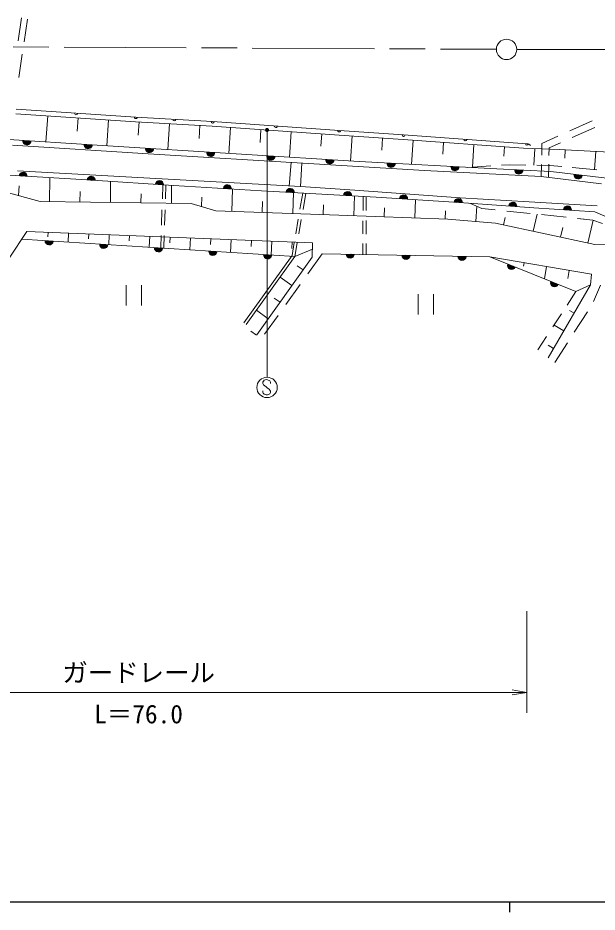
# Model space of a CAD drawing. Units: millimetres, scale not verified. Extents: x 40000 to 680000, y 20000 to 380000.
# Drawn here: x 219679 to 276626, y 204000 to 291946 of the extents above; entities that cross this region are included whole.
import ezdxf
from ezdxf.enums import TextEntityAlignment as Align

# ---------------------------------------------------------------- set-up
doc = ezdxf.new("R2010")
doc.units = ezdxf.units.MM
doc.header["$LTSCALE"] = 1000
doc.linetypes.add('CHAIN', pattern=[18.5, 12, -1.5, 3.5, -1.5])
for name, color, linetype, lineweight in [('M-BGD', 7, 'Continuous', 13), ('M-BMK', 2, 'CHAIN', 13), ('M-BMK-SRVR', 3, 'Continuous', 13), ('M-STR-STR3', 7, 'Continuous', 13), ('M-TTL-BAND', 7, 'Continuous', 25), ('M-TTL-FRAM', 7, 'Continuous', 13)]:
    doc.layers.add(name, color=color, linetype=linetype, lineweight=lineweight)
doc.styles.add('ＭＳ ゴシック', font='')
doc.styles.get('ＭＳ ゴシック').set_extended_font_data('MS Gothic')

# ---------------------------------------------------------------- blocks, each defined once
blk = doc.blocks.new('filled_dot')
at = {"color": 0, "linetype": 'Continuous', "lineweight": -2, "const_width": 1.25}
blk.add_lwpolyline([(-0.625, 0, 1), (0.625, 0, 1)], format="xyb", close=True, dxfattribs=at)
blk = doc.blocks.new('open_arrow')
at = {"color": 0, "linetype": 'Continuous', "lineweight": -2}
blk.add_lwpolyline([(7.5, 1.25), (0, 0), (7.5, -1.25)], dxfattribs=at)

msp = doc.modelspace()

# ---------------------------------------------------------------- linework, layer by layer
at = {"layer": 'M-BGD'}
for p, q in [((219694, 289679), (220022, 291946)), ((220287, 289587), (220612, 291832)), ((219780, 286090), (220113, 288390)), ((231256, 281734), (219483, 282513)), ((219514, 282962), (231284, 282184)), ((222441, 279746), (222610, 282306)), ((225603, 282108), (225518, 280811)), ((228597, 281910), (228429, 279370)), ((238793, 281298), (231256, 281734)), ((231284, 282184), (238821, 281747)), ((231590, 281715), (231505, 280418)), ((234586, 281542), (234417, 278988)), ((238821, 281747), (251281, 280875)), ((276125, 281820), (273954, 280844)), ((237582, 281383), (237495, 280071)), ((251250, 280426), (238793, 281298)), ((240574, 281174), (240405, 278606)), ((243567, 280964), (243483, 279697)), ((246560, 280755), (246393, 278234)), ((251281, 280875), (257604, 280439)), ((276409, 281180), (274164, 280171)), ((217553, 280053), (227986, 279399)), ((249552, 280545), (249471, 279315)), ((257572, 279990), (251250, 280426)), ((252545, 280337), (252382, 277864)), ((255538, 280131), (255459, 278933)), ((269398, 279141), (257572, 279990)), ((257604, 280439), (269731, 279568)), ((258531, 279921), (258373, 277538)), ((261523, 279706), (261447, 278551)), ((272767, 280310), (271205, 279607)), ((232483, 278562), (219157, 279436)), ((227986, 279399), (241658, 278527)), ((264515, 279492), (264369, 277274)), ((267508, 279277), (267446, 278342)), ((272900, 278989), (269398, 279141)), ((270500, 279062), (270394, 277459)), ((271205, 279607), (271181, 278450)), ((271896, 279150), (271881, 278422)), ((273022, 279657), (271896, 279150)), ((276569, 278811), (272900, 278989)), ((273500, 278959), (273447, 278157)), ((276497, 278815), (276379, 277025)), ((281346, 278559), (276569, 278811)), ((232483, 278562), (248790, 277592)), ((241658, 278527), (253243, 277810)), ((246358, 275410), (246541, 277726)), ((247611, 277662), (247451, 275350)), ((259659, 276938), (248790, 277592)), ((253243, 277810), (266760, 277094)), ((266176, 277392), (263915, 277245)), ((266760, 277094), (272068, 276823)), ((267968, 277509), (267239, 277461)), ((269620, 277475), (267968, 277509)), ((271975, 277426), (270710, 277452)), ((271163, 277535), (271138, 276342)), ((271863, 277561), (271837, 276258)), ((273144, 277320), (271975, 277426)), ((276585, 277006), (274162, 277227)), ((216839, 276584), (227004, 275973)), ((247451, 275350), (219627, 276890)), ((222803, 276226), (222774, 273865)), ((271138, 276342), (259659, 276938)), ((277068, 275630), (271138, 276342)), ((272068, 276823), (277594, 276193)), ((219752, 274470), (219798, 275438)), ((227004, 275973), (234977, 275470)), ((228773, 273791), (228799, 275860)), ((233885, 274141), (233934, 275536)), ((234186, 274145), (234234, 275517)), ((234773, 273716), (234795, 275482)), ((234977, 275470), (243633, 274932)), ((247451, 275350), (252807, 275007)), ((218399, 274851), (221862, 273876)), ((225774, 273828), (225786, 274869)), ((231773, 273754), (231784, 274655)), ((240779, 275109), (240705, 272904)), ((243633, 274932), (254911, 274321)), ((246701, 272702), (246771, 274762)), ((247413, 273138), (247682, 274712)), ((247710, 273099), (247983, 274696)), ((252698, 272494), (252763, 274437)), ((252807, 275007), (263178, 274260)), ((221862, 273876), (236719, 273692)), ((236719, 273692), (239139, 272957)), ((237719, 273389), (237750, 274312)), ((243703, 272803), (243740, 273897)), ((249699, 272601), (249732, 273568)), ((253610, 272998), (253611, 274391)), ((253910, 272998), (253911, 274375)), ((254911, 274321), (263065, 273782)), ((258693, 272267), (258754, 274067)), ((263065, 273782), (270392, 273279)), ((263178, 274260), (269936, 273855)), ((264190, 273705), (265301, 273201)), ((269936, 273855), (276632, 273450)), ((233794, 271551), (233847, 273063)), ((234094, 271551), (234148, 273070)), ((239139, 272957), (251240, 272549)), ((255695, 272381), (255725, 273270)), ((261691, 272154), (261719, 272973)), ((264808, 273425), (264689, 271927)), ((265301, 273201), (266618, 273066)), ((267743, 272951), (270059, 272713)), ((270721, 272642), (270355, 270963)), ((270392, 273279), (276390, 272884)), ((276390, 272884), (281203, 270801)), ((246996, 270705), (247244, 272152)), ((247301, 270706), (247541, 272107)), ((251240, 272549), (261944, 272145)), ((253607, 270723), (253608, 271998)), ((253907, 270684), (253909, 272020)), ((261944, 272145), (266644, 271772)), ((266644, 271772), (276390, 269649)), ((267424, 271602), (267579, 272312)), ((271172, 272594), (273579, 272340)), ((274701, 272222), (276198, 272065)), ((274729, 272219), (275342, 272155)), ((275729, 269793), (276222, 272056)), ((276198, 272065), (277144, 271715)), ((218814, 268301), (220574, 270944)), ((220574, 270944), (248657, 269832)), ((273042, 270378), (273247, 271318)), ((220068, 270184), (246918, 268464)), ((222647, 270862), (222630, 270415)), ((224611, 269893), (224646, 270783)), ((226644, 270704), (226625, 270223)), ((228643, 270625), (228604, 269637)), ((230641, 270545), (230621, 270031)), ((232640, 270466), (232597, 269382)), ((233717, 269358), (233759, 270544)), ((234016, 269341), (234059, 270543)), ((234638, 270387), (234616, 269839)), ((236636, 270308), (236590, 269126)), ((238635, 270229), (238612, 269646)), ((240633, 270150), (240583, 268870)), ((242632, 270070), (242607, 269454)), ((244630, 269991), (244576, 268614)), ((246629, 269912), (246603, 269262)), ((246634, 268583), (246849, 269840)), ((246918, 268464), (247148, 269813)), ((246918, 268464), (248641, 269201)), ((248657, 269832), (248621, 268428)), ((253605, 268679), (253606, 269760)), ((253905, 268673), (253906, 269760)), ((276390, 269649), (281718, 269606)), ((241881, 261966), (246634, 268583)), ((242124, 261791), (246918, 268464)), ((248621, 268428), (243168, 260770)), ((248181, 266768), (249605, 268755)), ((249605, 268755), (266089, 268441)), ((266089, 268441), (274549, 265033)), ((276075, 266740), (266089, 268441)), ((247142, 267558), (247712, 267152)), ((269441, 267870), (269382, 267523)), ((271452, 266280), (271659, 267492)), ((273877, 267114), (273741, 266314)), ((275976, 265678), (276075, 266740)), ((230339, 263646), (230339, 265646)), ((231839, 265646), (231839, 263646)), ((245462, 266438), (246618, 265615)), ((246020, 263752), (247431, 265721)), ((271807, 258519), (275976, 265678)), ((274549, 265033), (275976, 265678)), ((276263, 264064), (276957, 265647)), ((259040, 262771), (259040, 264771)), ((260540, 264771), (260540, 262771)), ((274549, 265033), (273676, 263701)), ((245458, 263986), (244888, 264392)), ((244298, 262357), (243129, 263189)), ((274359, 262902), (273922, 263156)), ((274372, 261022), (275667, 263048)), ((243925, 260827), (245259, 262689)), ((273120, 262852), (272277, 261565)), ((272388, 261735), (273353, 261173)), ((243137, 260728), (242567, 261134)), ((271648, 260604), (270784, 259286)), ((272346, 259445), (271829, 259746)), ((272476, 258055), (273713, 259991))]:
    msp.add_line(p, q, dxfattribs=at)
for centre, radius, start, end in [((225399, 282573), 150, 176.21611, 356.21611), ((231284, 282184), 150, 176.21611, 356.68906), ((235052, 281965), 150, 176.68906, 356.68906), ((238821, 281747), 150, 176.68906, 355.99583), ((245051, 281311), 150, 175.99583, 355.99583), ((251281, 280875), 150, 175.99583, 356.05481), ((220566, 279862), 400, 176.37758, 356.37758), ((220566, 279862), 400, 176.37758, 356.37758), ((220566, 279862), 350, 176.37758, 356.37758), ((220566, 279862), 300, 176.37758, 356.37758), ((220566, 279862), 250, 176.37758, 356.37758), ((220566, 279862), 200, 176.37758, 356.37758), ((220566, 279862), 150, 176.37758, 356.37758), ((220566, 279862), 100, 176.37758, 356.37758), ((220566, 279862), 50, 176.37758, 356.37758), ((257604, 280439), 150, 176.05481, 355.89115), ((263667, 280004), 150, 175.89115, 355.89115), ((226592, 279480), 400, 176.37758, 356.37758), ((226592, 279480), 400, 176.37758, 356.37758), ((226592, 279480), 350, 176.37758, 356.37758), ((226592, 279480), 300, 176.37758, 356.37758), ((226592, 279480), 250, 176.37758, 356.37758), ((226592, 279480), 200, 176.37758, 356.37758), ((226592, 279480), 150, 176.37758, 356.37758), ((226592, 279480), 100, 176.37758, 356.37758), ((226592, 279480), 50, 176.37758, 356.37758), ((232618, 279099), 400, 176.37758, 356.37758), ((232618, 279099), 400, 176.37758, 356.37758), ((232618, 279099), 350, 176.37758, 356.37758), ((232618, 279099), 300, 176.37758, 356.37758), ((232618, 279099), 250, 176.37758, 356.37758), ((232618, 279099), 200, 176.37758, 356.37758), ((232618, 279099), 150, 176.37758, 356.37758), ((232618, 279099), 100, 176.37758, 356.37758), ((232618, 279099), 50, 176.37758, 356.37758), ((269731, 279568), 150, 175.89115, 355.89115), ((269695, 279069), 500, 40.89115, 85.89115), ((238645, 278717), 400, 176.37758, 356.37758), ((238645, 278717), 400, 176.37758, 356.37758), ((238645, 278717), 350, 176.37758, 356.37758), ((238645, 278717), 300, 176.37758, 356.37758), ((238645, 278717), 250, 176.37758, 356.37758), ((238645, 278717), 200, 176.37758, 356.37758), ((238645, 278717), 150, 176.37758, 356.37758), ((238645, 278717), 100, 176.37758, 356.37758), ((238645, 278717), 50, 176.37758, 356.37758), ((244554, 278347), 400, 176.46202, 356.46202), ((244554, 278347), 400, 176.46202, 356.46202), ((244554, 278347), 350, 176.46202, 356.46202), ((244554, 278347), 300, 176.46202, 356.46202), ((244554, 278347), 250, 176.46202, 356.46202), ((244554, 278347), 200, 176.46202, 356.46202), ((244554, 278347), 150, 176.46202, 356.46202), ((244554, 278347), 100, 176.46202, 356.46202), ((244554, 278347), 50, 176.46202, 356.46202), ((250347, 277989), 400, 176.46202, 356.46202), ((250347, 277989), 400, 176.46202, 356.46202), ((250347, 277989), 350, 176.46202, 356.46202), ((250347, 277989), 300, 176.46202, 356.46202), ((250347, 277989), 250, 176.46202, 356.46202), ((250347, 277989), 200, 176.46202, 356.46202), ((250347, 277989), 150, 176.46202, 356.46202), ((250347, 277989), 100, 176.46202, 356.46202), ((250347, 277989), 50, 176.46202, 356.46202), ((256381, 277646), 400, 176.99692, 356.99692), ((256381, 277646), 400, 176.99692, 356.99692), ((256381, 277646), 350, 176.99692, 356.99692), ((256381, 277646), 300, 176.99692, 356.99692), ((256381, 277646), 250, 176.99692, 356.99692), ((256381, 277646), 200, 176.99692, 356.99692), ((256381, 277646), 150, 176.99692, 356.99692), ((256381, 277646), 100, 176.99692, 356.99692), ((256381, 277646), 50, 176.99692, 356.99692), ((262656, 277316), 400, 176.99692, 356.99692), ((262656, 277316), 400, 176.99692, 356.99692), ((262656, 277316), 350, 176.99692, 356.99692), ((262656, 277316), 300, 176.99692, 356.99692), ((262656, 277316), 250, 176.99692, 356.99692), ((262656, 277316), 200, 176.99692, 356.99692), ((262656, 277316), 150, 176.99692, 356.99692), ((262656, 277316), 100, 176.99692, 356.99692), ((262656, 277316), 50, 176.99692, 356.99692), ((220188, 276377), 400, 356.47148, 176.47148), ((220188, 276377), 400, 356.47148, 176.47148), ((220188, 276377), 350, 356.47148, 176.47148), ((220188, 276377), 300, 356.47148, 176.47148), ((220188, 276377), 250, 356.47148, 176.47148), ((220188, 276377), 200, 356.47148, 176.47148), ((220188, 276377), 150, 356.47148, 176.47148), ((220188, 276377), 100, 356.47148, 176.47148), ((220188, 276377), 50, 356.47148, 176.47148), ((226887, 275964), 400, 356.47148, 176.47148), ((226887, 275964), 400, 356.47148, 176.47148), ((226887, 275964), 350, 356.47148, 176.47148), ((226887, 275964), 300, 356.47148, 176.47148), ((226887, 275964), 250, 356.47148, 176.47148), ((226887, 275964), 200, 356.47148, 176.47148), ((268930, 276987), 400, 176.99692, 356.99692), ((268930, 276987), 400, 176.99692, 356.99692), ((268930, 276987), 350, 176.99692, 356.99692), ((268930, 276987), 300, 176.99692, 356.99692), ((268930, 276987), 250, 176.99692, 356.99692), ((268930, 276987), 200, 176.99692, 356.99692), ((268930, 276987), 150, 176.99692, 356.99692), ((268930, 276987), 100, 176.99692, 356.99692), ((268930, 276987), 50, 176.99692, 356.99692), ((274761, 276509), 400, 173.36411, 353.36411), ((274761, 276509), 400, 173.36411, 353.36411), ((274761, 276509), 350, 173.36411, 353.36411), ((274761, 276509), 300, 173.36411, 353.36411), ((274761, 276509), 250, 173.36411, 353.36411), ((274761, 276509), 200, 173.36411, 353.36411), ((274761, 276509), 150, 173.36411, 353.36411), ((274761, 276509), 100, 173.36411, 353.36411), ((274761, 276509), 50, 173.36411, 353.36411), ((226887, 275964), 150, 356.47148, 176.47148), ((226887, 275964), 100, 356.47148, 176.47148), ((226887, 275964), 50, 356.47148, 176.47148), ((233585, 275551), 400, 356.47148, 176.47148), ((233585, 275551), 400, 356.47148, 176.47148), ((233585, 275551), 350, 356.47148, 176.47148), ((233585, 275551), 300, 356.47148, 176.47148), ((233585, 275551), 250, 356.47148, 176.47148), ((233585, 275551), 200, 356.47148, 176.47148), ((233585, 275551), 150, 356.47148, 176.47148), ((233585, 275551), 100, 356.47148, 176.47148), ((233585, 275551), 50, 356.47148, 176.47148), ((240284, 275138), 400, 356.47148, 176.47148), ((240284, 275138), 400, 356.47148, 176.47148), ((240284, 275138), 350, 356.47148, 176.47148), ((240284, 275138), 300, 356.47148, 176.47148), ((240284, 275138), 250, 356.47148, 176.47148), ((240284, 275138), 200, 356.47148, 176.47148), ((240284, 275138), 150, 356.47148, 176.47148), ((240284, 275138), 100, 356.47148, 176.47148), ((240284, 275138), 50, 356.47148, 176.47148), ((246453, 274779), 400, 356.90102, 176.90102), ((246453, 274779), 400, 356.90102, 176.90102), ((246453, 274779), 350, 356.90102, 176.90102), ((246453, 274779), 300, 356.90102, 176.90102), ((246453, 274779), 250, 356.90102, 176.90102), ((246453, 274779), 200, 356.90102, 176.90102), ((246453, 274779), 150, 356.90102, 176.90102), ((246453, 274779), 100, 356.90102, 176.90102), ((246453, 274779), 50, 356.90102, 176.90102), ((252092, 274474), 400, 356.90102, 176.90102), ((252092, 274474), 400, 356.90102, 176.90102), ((252092, 274474), 350, 356.90102, 176.90102), ((252092, 274474), 300, 356.90102, 176.90102), ((252092, 274474), 250, 356.90102, 176.90102), ((252092, 274474), 200, 356.90102, 176.90102), ((252092, 274474), 150, 356.90102, 176.90102), ((252092, 274474), 100, 356.90102, 176.90102), ((252092, 274474), 50, 356.90102, 176.90102), ((257596, 274142), 400, 356.17321, 176.17321), ((257596, 274142), 400, 356.17321, 176.17321), ((257596, 274142), 350, 356.17321, 176.17321), ((257596, 274142), 300, 356.17321, 176.17321), ((257596, 274142), 250, 356.17321, 176.17321), ((257596, 274142), 200, 356.17321, 176.17321), ((257596, 274142), 150, 356.17321, 176.17321), ((257596, 274142), 100, 356.17321, 176.17321), ((257596, 274142), 50, 356.17321, 176.17321), ((262966, 273782), 400, 356.17321, 176.17321), ((262966, 273782), 400, 356.17321, 176.17321), ((262966, 273782), 350, 356.17321, 176.17321), ((262966, 273782), 300, 356.17321, 176.17321), ((262966, 273782), 250, 356.17321, 176.17321), ((262966, 273782), 200, 356.17321, 176.17321), ((262966, 273782), 150, 356.17321, 176.17321), ((262966, 273782), 100, 356.17321, 176.17321), ((262966, 273782), 50, 356.17321, 176.17321), ((268335, 273423), 400, 356.17321, 176.17321), ((268335, 273423), 400, 356.17321, 176.17321), ((268335, 273423), 350, 356.17321, 176.17321), ((268335, 273423), 300, 356.17321, 176.17321), ((268335, 273423), 250, 356.17321, 176.17321), ((268335, 273423), 200, 356.17321, 176.17321), ((268335, 273423), 150, 356.17321, 176.17321), ((268335, 273423), 100, 356.17321, 176.17321), ((268335, 273423), 50, 356.17321, 176.17321), ((273705, 273064), 400, 356.17321, 176.17321), ((273705, 273064), 400, 356.17321, 176.17321), ((273705, 273064), 350, 356.17321, 176.17321), ((273705, 273064), 300, 356.17321, 176.17321), ((273705, 273064), 250, 356.17321, 176.17321), ((273705, 273064), 200, 356.17321, 176.17321), ((273705, 273064), 150, 356.17321, 176.17321), ((273705, 273064), 100, 356.17321, 176.17321), ((273705, 273064), 50, 356.17321, 176.17321), ((222753, 270012), 400, 176.33398, 356.33398), ((222753, 270012), 400, 176.33398, 356.33398), ((222753, 270012), 350, 176.33398, 356.33398), ((222753, 270012), 300, 176.33398, 356.33398), ((222753, 270012), 250, 176.33398, 356.33398), ((222753, 270012), 200, 176.33398, 356.33398), ((222753, 270012), 150, 176.33398, 356.33398), ((222753, 270012), 100, 176.33398, 356.33398), ((222753, 270012), 50, 176.33398, 356.33398), ((228123, 269668), 400, 176.33398, 356.33398), ((228123, 269668), 400, 176.33398, 356.33398), ((228123, 269668), 350, 176.33398, 356.33398), ((228123, 269668), 300, 176.33398, 356.33398), ((228123, 269668), 250, 176.33398, 356.33398), ((228123, 269668), 200, 176.33398, 356.33398), ((228123, 269668), 150, 176.33398, 356.33398), ((228123, 269668), 100, 176.33398, 356.33398), ((228123, 269668), 50, 176.33398, 356.33398), ((233493, 269324), 400, 176.33398, 356.33398), ((233493, 269324), 400, 176.33398, 356.33398), ((233493, 269324), 350, 176.33398, 356.33398), ((233493, 269324), 300, 176.33398, 356.33398), ((233493, 269324), 250, 176.33398, 356.33398), ((233493, 269324), 200, 176.33398, 356.33398), ((233493, 269324), 150, 176.33398, 356.33398), ((233493, 269324), 100, 176.33398, 356.33398), ((233493, 269324), 50, 176.33398, 356.33398), ((238863, 268980), 400, 176.33398, 356.33398), ((238863, 268980), 400, 176.33398, 356.33398), ((238863, 268980), 350, 176.33398, 356.33398), ((238863, 268980), 300, 176.33398, 356.33398), ((238863, 268980), 250, 176.33398, 356.33398), ((238863, 268980), 200, 176.33398, 356.33398), ((238863, 268980), 150, 176.33398, 356.33398), ((238863, 268980), 100, 176.33398, 356.33398), ((238863, 268980), 50, 176.33398, 356.33398), ((244233, 268636), 400, 176.33398, 356.33398), ((244233, 268636), 400, 176.33398, 356.33398), ((244233, 268636), 350, 176.33398, 356.33398), ((244233, 268636), 300, 176.33398, 356.33398), ((244233, 268636), 250, 176.33398, 356.33398), ((244233, 268636), 200, 176.33398, 356.33398), ((244233, 268636), 150, 176.33398, 356.33398), ((244233, 268636), 100, 176.33398, 356.33398), ((244233, 268636), 50, 176.33398, 356.33398), ((252352, 268703), 400, 178.90798, 358.90798), ((252352, 268703), 400, 178.90798, 358.90798), ((252352, 268703), 350, 178.90798, 358.90798), ((252352, 268703), 300, 178.90798, 358.90798), ((252352, 268703), 250, 178.90798, 358.90798), ((252352, 268703), 200, 178.90798, 358.90798), ((252352, 268703), 150, 178.90798, 358.90798), ((252352, 268703), 100, 178.90798, 358.90798), ((252352, 268703), 50, 178.90798, 358.90798), ((257847, 268598), 400, 178.90798, 358.90798), ((257847, 268598), 400, 178.90798, 358.90798), ((257847, 268598), 350, 178.90798, 358.90798), ((257847, 268598), 300, 178.90798, 358.90798), ((257847, 268598), 250, 178.90798, 358.90798), ((257847, 268598), 200, 178.90798, 358.90798), ((257847, 268598), 150, 178.90798, 358.90798), ((257847, 268598), 100, 178.90798, 358.90798), ((257847, 268598), 50, 178.90798, 358.90798), ((263342, 268493), 400, 178.90798, 358.90798), ((263342, 268493), 400, 178.90798, 358.90798), ((263342, 268493), 350, 178.90798, 358.90798), ((263342, 268493), 300, 178.90798, 358.90798), ((263342, 268493), 250, 178.90798, 358.90798), ((263342, 268493), 200, 178.90798, 358.90798), ((263342, 268493), 150, 178.90798, 358.90798), ((263342, 268493), 100, 178.90798, 358.90798), ((263342, 268493), 50, 178.90798, 358.90798), ((268204, 267589), 400, 158.05761, 338.05761), ((268204, 267589), 400, 158.05761, 338.05761), ((268204, 267589), 350, 158.05761, 338.05761), ((268204, 267589), 300, 158.05761, 338.05761), ((268204, 267589), 250, 158.05761, 338.05761), ((268204, 267589), 200, 158.05761, 338.05761), ((268204, 267589), 150, 158.05761, 338.05761), ((268204, 267589), 100, 158.05761, 338.05761), ((268204, 267589), 50, 158.05761, 338.05761), ((272434, 265885), 400, 158.05761, 338.05761), ((272434, 265885), 400, 158.05761, 338.05761), ((272434, 265885), 350, 158.05761, 338.05761), ((272434, 265885), 300, 158.05761, 338.05761), ((272434, 265885), 250, 158.05761, 338.05761), ((272434, 265885), 200, 158.05761, 338.05761), ((272434, 265885), 150, 158.05761, 338.05761), ((272434, 265885), 100, 158.05761, 338.05761), ((272434, 265885), 50, 158.05761, 338.05761)]:
    msp.add_arc(centre, radius, start, end, dxfattribs=at)
at = {"layer": 'M-BMK'}
for p, q in [((168728, 289358), (266727, 288855)), ((268727, 288844), (366727, 288680))]:
    msp.add_line(p, q, dxfattribs=at)
at = {"layer": 'M-BMK-SRVR'}
msp.add_circle((267727, 288849), 1000, dxfattribs=at)
at = {"layer": 'M-STR-STR3'}
for p, q in [((269731, 233604), (269731, 223604)), ((269731, 225604), (193368, 225604))]:
    msp.add_line(p, q, dxfattribs=at)
at = {"layer": 'M-TTL-BAND'}
for p, q in [((40000, 205000), (579000, 205000)), ((268000, 205000), (268000, 204000))]:
    msp.add_line(p, q, dxfattribs=at)
at = {"layer": 'M-TTL-FRAM'}
for p, q in [((244174, 280922), (244174, 256604)), ((243891, 256301), (243767, 256117)), ((243767, 256117), (243769, 255985)), ((243769, 255985), (243833, 255856)), ((244083, 256367), (243891, 256301)), ((244204, 256365), (244083, 256367)), ((244454, 256246), (244204, 256365)), ((244517, 256114), (244454, 256246)), ((244517, 255985), (244517, 256114)), ((243769, 255137), (243767, 255259)), ((243809, 255035), (243769, 255137)), ((243833, 255856), (244088, 255675)), ((244088, 255675), (244217, 255543)), ((244217, 255543), (244396, 255427)), ((244396, 255427), (244523, 255227)), ((244517, 255116), (244457, 254985)), ((244523, 255227), (244517, 255116)), ((243893, 254924), (243809, 255035)), ((244080, 254864), (243893, 254924)), ((244214, 254864), (244080, 254864)), ((244315, 254893), (244214, 254864)), ((244457, 254985), (244315, 254893))]:
    msp.add_line(p, q, dxfattribs=at)
msp.add_circle((244174, 255604), 1000, dxfattribs=at)

# ---------------------------------------------------------------- block references
at = {"layer": 'M-STR-STR3', "xscale": 193, "yscale": 193, "rotation": 180}
msp.add_blockref('open_arrow', (269731, 225604), dxfattribs=at)
at = {"layer": 'M-TTL-FRAM', "xscale": 160, "yscale": 160, "rotation": 270}
msp.add_blockref('filled_dot', (244174, 280922), dxfattribs=at)

# ---------------------------------------------------------------- texts
at = {"layer": 'M-STR-STR3', "style": 'ＭＳ ゴシック'}
for s, p in [('ガードレール', (224049, 227553)), ('L＝76.0', (227174, 223477))]:
    msp.add_text(s, height=1833, dxfattribs=at).set_placement(p, align=Align.MIDDLE_LEFT)

doc.saveas('drawing.dxf')
